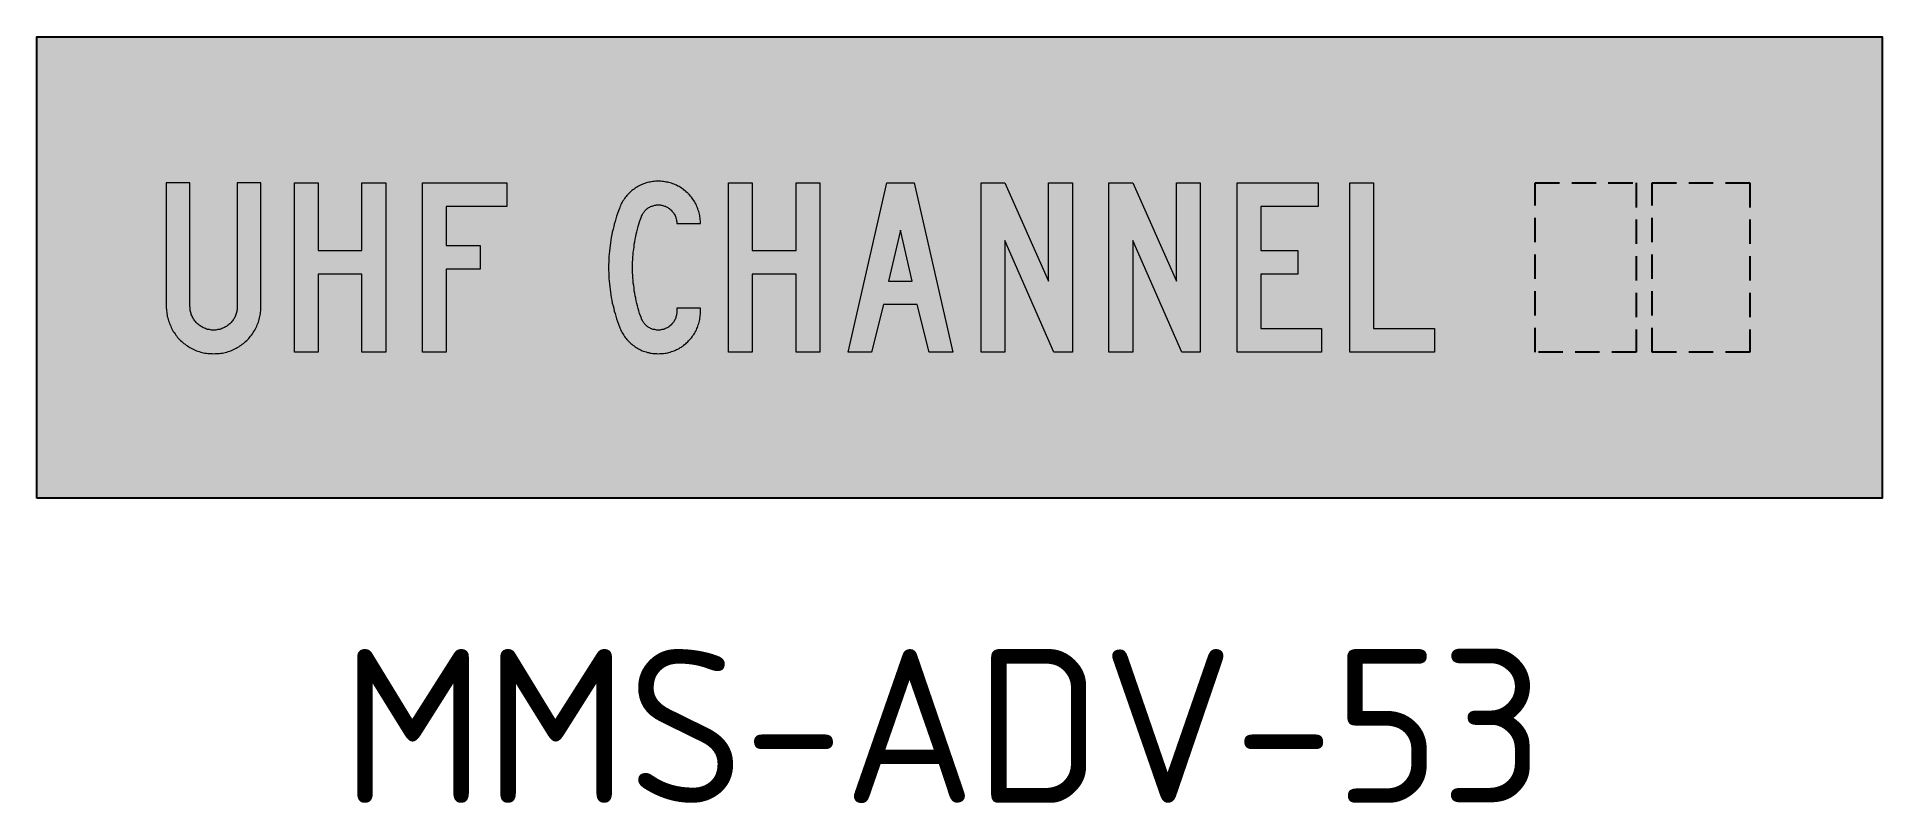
# Model space of a CAD drawing. Extents: x 121 to 241, y 173 to 222.
import ezdxf

# ---------------------------------------------------------------- set-up
doc = ezdxf.new("R2010")
doc.units = 0
doc.header["$LTSCALE"] = 0.25
doc.linetypes.add('HIDDEN', pattern=[9.525, 6.35, -3.175])
doc.layers.add('L25', color=1, linetype='CONTINUOUS')
doc.layers.add('yellow', color=50, linetype='CONTINUOUS')
doc.styles.add('ISO', font='iso3098b.shx')

msp = doc.modelspace()

# ---------------------------------------------------------------- hatches: boundary and pattern name
at = {"layer": 'L25'}
h = msp.add_hatch(color=256, dxfattribs=at)
h.paths.add_polyline_path([(146.01, 201.87), (146.01, 212.87), (151.51, 212.87), (151.51, 211.33), (147.56, 211.33), (147.56, 208.8), (149.76, 208.8), (149.76, 207.26), (147.56, 207.26), (147.56, 201.87)])
h.paths.add_polyline_path([(137.69, 201.87), (137.69, 212.87), (139.22, 212.87), (139.22, 208.47), (142.08, 208.47), (142.08, 212.87), (143.62, 212.87), (143.62, 201.87), (142.08, 201.87), (142.08, 206.93), (139.22, 206.93), (139.22, 201.87)])
h.paths.add_polyline_path([(206.32, 201.87), (206.32, 212.87), (207.86, 212.87), (207.86, 203.41), (211.82, 203.41), (211.82, 201.87)])
h.paths.add_polyline_path([(199, 201.87), (199, 212.87), (204.27, 212.87), (204.27, 211.33), (200.53, 211.33), (200.53, 208.47), (202.95, 208.47), (202.95, 206.93), (200.53, 206.93), (200.53, 203.41), (204.49, 203.41), (204.49, 201.87)])
h.paths.add_polyline_path([(190.66, 201.87), (190.66, 212.87), (192.2, 212.87), (195.06, 206.49), (195.06, 212.87), (196.6, 212.87), (196.6, 201.87), (195.39, 201.87), (192.2, 209.13), (192.2, 201.87)])
h.paths.add_polyline_path([(182.34, 201.87), (182.34, 212.87), (183.88, 212.87), (186.73, 206.49), (186.73, 212.87), (188.28, 212.87), (188.28, 201.87), (187.07, 201.87), (183.88, 209.13), (183.88, 201.87)])
h.paths.add_polyline_path([(173.69, 201.87), (176.21, 212.87), (177.98, 212.87), (180.51, 201.87), (178.97, 201.87), (178.19, 204.96), (176, 204.96), (175.22, 201.87)])
h.paths.add_polyline_path([(165.92, 201.87), (165.92, 212.87), (167.46, 212.87), (167.46, 208.47), (170.32, 208.47), (170.32, 212.87), (171.85, 212.87), (171.85, 201.87), (170.32, 201.87), (170.32, 206.93), (167.46, 206.93), (167.46, 201.87)])
h.paths.add_polyline_path([(129.35, 212.87), (129.35, 204.84), (129.35, 204.75), (129.36, 204.65), (129.37, 204.56), (129.38, 204.46), (129.39, 204.37), (129.41, 204.28), (129.42, 204.18), (129.45, 204.09), (129.47, 204), (129.5, 203.91), (129.53, 203.81), (129.56, 203.73), (129.6, 203.64), (129.64, 203.56), (129.67, 203.46), (129.72, 203.38), (129.76, 203.3), (129.81, 203.22), (129.86, 203.14), (129.92, 203.06), (129.97, 202.98), (130.03, 202.91), (130.09, 202.83), (130.15, 202.76), (130.22, 202.7), (130.28, 202.63), (130.36, 202.56), (130.43, 202.5), (130.5, 202.44), (130.57, 202.38), (130.65, 202.32), (130.73, 202.27), (130.81, 202.22), (130.89, 202.17), (130.97, 202.12), (131.06, 202.08), (131.14, 202.04), (131.23, 202), (131.32, 201.96), (131.41, 201.93), (131.5, 201.9), (131.59, 201.87), (131.68, 201.85), (131.77, 201.83), (131.87, 201.81), (131.96, 201.8), (132.06, 201.78), (132.15, 201.77), (132.25, 201.77), (132.34, 201.77), (132.44, 201.76), (132.53, 201.77), (132.63, 201.77), (132.72, 201.77), (132.81, 201.78), (132.91, 201.8), (133, 201.81), (133.09, 201.83), (133.18, 201.85), (133.28, 201.87), (133.37, 201.9), (133.46, 201.93), (133.55, 201.96), (133.64, 202), (133.72, 202.04), (133.81, 202.08), (133.89, 202.12), (133.97, 202.17), (134.06, 202.22), (134.14, 202.27), (134.22, 202.32), (134.29, 202.38), (134.37, 202.44), (134.44, 202.5), (134.51, 202.56), (134.58, 202.63), (134.65, 202.7), (134.71, 202.76), (134.77, 202.83), (134.83, 202.91), (134.89, 202.98), (134.95, 203.06), (135, 203.14), (135.05, 203.22), (135.11, 203.3), (135.15, 203.38), (135.19, 203.46), (135.24, 203.56), (135.27, 203.64), (135.3, 203.73), (135.34, 203.81), (135.37, 203.91), (135.4, 204), (135.42, 204.09), (135.44, 204.18), (135.46, 204.28), (135.48, 204.37), (135.49, 204.46), (135.5, 204.56), (135.5, 204.65), (135.51, 204.75), (135.51, 204.84), (135.51, 212.87), (133.97, 212.87), (133.97, 204.84), (133.97, 204.77), (133.97, 204.7), (133.96, 204.64), (133.95, 204.58), (133.94, 204.51), (133.92, 204.45), (133.9, 204.38), (133.88, 204.32), (133.86, 204.26), (133.83, 204.19), (133.8, 204.13), (133.77, 204.07), (133.74, 204.01), (133.7, 203.96), (133.65, 203.91), (133.62, 203.85), (133.57, 203.8), (133.52, 203.75), (133.48, 203.71), (133.43, 203.66), (133.37, 203.62), (133.32, 203.58), (133.27, 203.54), (133.2, 203.51), (133.14, 203.47), (133.08, 203.44), (133.02, 203.42), (132.96, 203.4), (132.9, 203.37), (132.83, 203.35), (132.76, 203.33), (132.7, 203.33), (132.63, 203.31), (132.57, 203.3), (132.5, 203.3), (132.44, 203.3), (132.37, 203.3), (132.3, 203.3), (132.23, 203.31), (132.16, 203.33), (132.1, 203.33), (132.03, 203.35), (131.97, 203.37), (131.9, 203.4), (131.84, 203.42), (131.78, 203.44), (131.72, 203.47), (131.66, 203.51), (131.61, 203.54), (131.55, 203.58), (131.49, 203.62), (131.44, 203.66), (131.39, 203.71), (131.34, 203.75), (131.29, 203.8), (131.25, 203.85), (131.21, 203.91), (131.17, 203.96), (131.13, 204.01), (131.1, 204.07), (131.07, 204.13), (131.04, 204.19), (131.01, 204.26), (130.98, 204.32), (130.96, 204.38), (130.94, 204.45), (130.93, 204.51), (130.91, 204.58), (130.91, 204.64), (130.9, 204.7), (130.9, 204.77), (130.89, 204.84), (130.89, 212.87)])
h.paths.add_polyline_path([(164.09, 204.51), (164.09, 204.73), (162.55, 204.73), (162.55, 204.51), (162.55, 204.45), (162.55, 204.39), (162.54, 204.33), (162.53, 204.28), (162.52, 204.22), (162.5, 204.16), (162.49, 204.1), (162.46, 204.05), (162.44, 204), (162.41, 203.94), (162.39, 203.89), (162.35, 203.84), (162.32, 203.79), (162.28, 203.75), (162.24, 203.7), (162.2, 203.65), (162.16, 203.62), (162.11, 203.58), (162.07, 203.54), (162.02, 203.5), (161.97, 203.47), (161.92, 203.44), (161.86, 203.42), (161.81, 203.4), (161.76, 203.37), (161.69, 203.35), (161.64, 203.33), (161.58, 203.33), (161.52, 203.31), (161.47, 203.3), (161.41, 203.3), (161.34, 203.3), (161.29, 203.3), (161.23, 203.3), (161.18, 203.31), (161.12, 203.33), (161.06, 203.33), (161.01, 203.35), (160.96, 203.37), (160.9, 203.39), (160.85, 203.41), (160.8, 203.44), (160.74, 203.46), (160.7, 203.49), (160.65, 203.53), (160.61, 203.56), (160.56, 203.6), (160.52, 203.64), (160.48, 203.68), (160.45, 203.73), (160.41, 203.77), (160.38, 203.82), (160.35, 203.87), (160.32, 203.91), (160.29, 203.97), (160.26, 204.02), (160.25, 204.07), (160.19, 204.23), (160.13, 204.39), (160.09, 204.55), (160.04, 204.71), (160, 204.88), (159.96, 205.04), (159.91, 205.2), (159.88, 205.37), (159.85, 205.53), (159.82, 205.7), (159.79, 205.86), (159.77, 206.03), (159.75, 206.2), (159.72, 206.36), (159.71, 206.53), (159.7, 206.7), (159.69, 206.87), (159.68, 207.03), (159.68, 207.2), (159.68, 207.38), (159.68, 207.54), (159.68, 207.71), (159.69, 207.88), (159.7, 208.05), (159.71, 208.21), (159.72, 208.38), (159.75, 208.55), (159.77, 208.71), (159.79, 208.88), (159.82, 209.05), (159.85, 209.21), (159.88, 209.38), (159.91, 209.54), (159.96, 209.7), (160, 209.87), (160.04, 210.03), (160.09, 210.19), (160.13, 210.35), (160.19, 210.51), (160.25, 210.67), (160.26, 210.72), (160.29, 210.78), (160.32, 210.83), (160.35, 210.88), (160.38, 210.93), (160.41, 210.97), (160.45, 211.02), (160.48, 211.06), (160.52, 211.1), (160.56, 211.14), (160.61, 211.18), (160.65, 211.21), (160.7, 211.25), (160.74, 211.28), (160.8, 211.3), (160.85, 211.33), (160.9, 211.36), (160.96, 211.37), (161.01, 211.39), (161.06, 211.41), (161.12, 211.42), (161.18, 211.43), (161.23, 211.44), (161.29, 211.44), (161.34, 211.44), (161.41, 211.44), (161.47, 211.44), (161.52, 211.43), (161.58, 211.42), (161.64, 211.41), (161.69, 211.39), (161.76, 211.37), (161.81, 211.36), (161.86, 211.32), (161.92, 211.3), (161.97, 211.27), (162.02, 211.24), (162.07, 211.2), (162.11, 211.17), (162.16, 211.13), (162.2, 211.09), (162.24, 211.04), (162.28, 211), (162.32, 210.95), (162.35, 210.91), (162.39, 210.85), (162.41, 210.81), (162.44, 210.75), (162.46, 210.69), (162.49, 210.64), (162.5, 210.59), (162.52, 210.53), (162.53, 210.46), (162.54, 210.41), (162.55, 210.35), (162.55, 210.29), (162.55, 210.23), (164.09, 210.23), (164.09, 210.32), (164.09, 210.41), (164.08, 210.5), (164.08, 210.59), (164.06, 210.67), (164.05, 210.76), (164.03, 210.85), (164.01, 210.93), (163.99, 211.01), (163.95, 211.1), (163.93, 211.18), (163.89, 211.26), (163.86, 211.35), (163.83, 211.43), (163.79, 211.51), (163.74, 211.58), (163.7, 211.66), (163.65, 211.74), (163.6, 211.81), (163.55, 211.88), (163.5, 211.95), (163.44, 212.02), (163.38, 212.09), (163.32, 212.15), (163.26, 212.22), (163.19, 212.27), (163.13, 212.33), (163.06, 212.39), (163, 212.44), (162.92, 212.49), (162.85, 212.54), (162.78, 212.59), (162.7, 212.63), (162.62, 212.67), (162.54, 212.72), (162.46, 212.75), (162.38, 212.79), (162.3, 212.82), (162.21, 212.85), (162.13, 212.87), (162.04, 212.89), (161.96, 212.92), (161.87, 212.93), (161.79, 212.95), (161.69, 212.96), (161.61, 212.97), (161.52, 212.98), (161.44, 212.98), (161.34, 212.98), (161.25, 212.98), (161.17, 212.98), (161.08, 212.97), (160.99, 212.96), (160.9, 212.95), (160.82, 212.93), (160.73, 212.92), (160.64, 212.89), (160.56, 212.87), (160.48, 212.84), (160.39, 212.81), (160.31, 212.78), (160.23, 212.74), (160.15, 212.7), (160.07, 212.66), (159.99, 212.62), (159.91, 212.57), (159.84, 212.53), (159.77, 212.47), (159.69, 212.42), (159.62, 212.37), (159.56, 212.31), (159.5, 212.25), (159.43, 212.18), (159.37, 212.12), (159.31, 212.06), (159.25, 211.99), (159.2, 211.92), (159.15, 211.85), (159.1, 211.77), (159.05, 211.7), (159, 211.62), (158.96, 211.55), (158.92, 211.47), (158.89, 211.39), (158.85, 211.3), (158.82, 211.22), (158.76, 211.05), (158.7, 210.88), (158.64, 210.72), (158.59, 210.54), (158.54, 210.37), (158.49, 210.2), (158.45, 210.03), (158.41, 209.86), (158.36, 209.68), (158.33, 209.51), (158.29, 209.33), (158.26, 209.15), (158.24, 208.97), (158.21, 208.8), (158.19, 208.62), (158.17, 208.44), (158.16, 208.27), (158.14, 208.08), (158.13, 207.91), (158.13, 207.73), (158.12, 207.55), (158.12, 207.38), (158.12, 207.19), (158.13, 207.02), (158.13, 206.84), (158.14, 206.66), (158.16, 206.48), (158.17, 206.3), (158.19, 206.12), (158.21, 205.94), (158.24, 205.77), (158.26, 205.59), (158.29, 205.42), (158.33, 205.24), (158.36, 205.06), (158.41, 204.89), (158.45, 204.72), (158.49, 204.54), (158.54, 204.37), (158.59, 204.2), (158.64, 204.03), (158.7, 203.86), (158.76, 203.69), (158.82, 203.52), (158.85, 203.44), (158.89, 203.36), (158.92, 203.28), (158.96, 203.2), (159, 203.12), (159.05, 203.05), (159.1, 202.97), (159.15, 202.89), (159.2, 202.82), (159.25, 202.76), (159.31, 202.69), (159.37, 202.62), (159.43, 202.56), (159.5, 202.5), (159.56, 202.44), (159.62, 202.38), (159.69, 202.32), (159.77, 202.27), (159.84, 202.22), (159.91, 202.17), (159.99, 202.12), (160.07, 202.08), (160.15, 202.04), (160.23, 202), (160.31, 201.96), (160.39, 201.93), (160.48, 201.9), (160.56, 201.88), (160.64, 201.85), (160.73, 201.84), (160.82, 201.81), (160.9, 201.8), (160.99, 201.78), (161.08, 201.77), (161.17, 201.77), (161.25, 201.77), (161.34, 201.76), (161.44, 201.77), (161.52, 201.77), (161.61, 201.77), (161.69, 201.78), (161.79, 201.8), (161.87, 201.81), (161.96, 201.83), (162.04, 201.85), (162.13, 201.87), (162.21, 201.9), (162.3, 201.93), (162.38, 201.96), (162.46, 202), (162.54, 202.03), (162.62, 202.07), (162.7, 202.11), (162.78, 202.16), (162.85, 202.2), (162.92, 202.25), (163, 202.31), (163.06, 202.36), (163.13, 202.41), (163.19, 202.47), (163.26, 202.54), (163.32, 202.6), (163.38, 202.66), (163.44, 202.73), (163.5, 202.79), (163.55, 202.86), (163.6, 202.94), (163.65, 203.01), (163.7, 203.08), (163.74, 203.16), (163.79, 203.24), (163.83, 203.32), (163.86, 203.4), (163.89, 203.48), (163.93, 203.56), (163.95, 203.65), (163.99, 203.73), (164.01, 203.81), (164.03, 203.9), (164.05, 203.99), (164.06, 204.07), (164.08, 204.16), (164.08, 204.25), (164.09, 204.34), (164.09, 204.42)])
h.paths.add_polyline_path([(177.1, 209.8), (176.33, 206.49), (177.87, 206.49)], flags=16)
at = {"layer": 'yellow'}
h = msp.add_hatch(color=256, dxfattribs=at)
h.paths.add_polyline_path([(120.94, 192.37), (120.94, 222.37), (240.94, 222.37), (240.94, 192.37)])
h.paths.add_polyline_path([(146.01, 201.87), (146.01, 212.87), (151.51, 212.87), (151.51, 211.33), (147.56, 211.33), (147.56, 208.8), (149.76, 208.8), (149.76, 207.26), (147.56, 207.26), (147.56, 201.87)], flags=16)
h.paths.add_polyline_path([(137.69, 201.87), (137.69, 212.87), (139.22, 212.87), (139.22, 208.47), (142.08, 208.47), (142.08, 212.87), (143.62, 212.87), (143.62, 201.87), (142.08, 201.87), (142.08, 206.93), (139.22, 206.93), (139.22, 201.87)], flags=16)
h.paths.add_polyline_path([(206.32, 201.87), (206.32, 212.87), (207.86, 212.87), (207.86, 203.41), (211.82, 203.41), (211.82, 201.87)], flags=16)
h.paths.add_polyline_path([(199, 201.87), (199, 212.87), (204.27, 212.87), (204.27, 211.33), (200.53, 211.33), (200.53, 208.47), (202.95, 208.47), (202.95, 206.93), (200.53, 206.93), (200.53, 203.41), (204.49, 203.41), (204.49, 201.87)], flags=16)
h.paths.add_polyline_path([(190.66, 201.87), (190.66, 212.87), (192.2, 212.87), (195.06, 206.49), (195.06, 212.87), (196.6, 212.87), (196.6, 201.87), (195.39, 201.87), (192.2, 209.13), (192.2, 201.87)], flags=16)
h.paths.add_polyline_path([(182.34, 201.87), (182.34, 212.87), (183.88, 212.87), (186.73, 206.49), (186.73, 212.87), (188.28, 212.87), (188.28, 201.87), (187.07, 201.87), (183.88, 209.13), (183.88, 201.87)], flags=16)
h.paths.add_polyline_path([(173.69, 201.87), (176.21, 212.87), (177.98, 212.87), (180.51, 201.87), (178.97, 201.87), (178.19, 204.96), (176, 204.96), (175.22, 201.87)], flags=16)
h.paths.add_polyline_path([(165.92, 201.87), (165.92, 212.87), (167.46, 212.87), (167.46, 208.47), (170.32, 208.47), (170.32, 212.87), (171.85, 212.87), (171.85, 201.87), (170.32, 201.87), (170.32, 206.93), (167.46, 206.93), (167.46, 201.87)], flags=16)
h.paths.add_polyline_path([(129.35, 212.87), (129.35, 204.84), (129.35, 204.75), (129.36, 204.65), (129.37, 204.56), (129.38, 204.46), (129.39, 204.37), (129.41, 204.28), (129.42, 204.18), (129.45, 204.09), (129.47, 204), (129.5, 203.91), (129.53, 203.81), (129.56, 203.73), (129.6, 203.64), (129.64, 203.56), (129.67, 203.46), (129.72, 203.38), (129.76, 203.3), (129.81, 203.22), (129.86, 203.14), (129.92, 203.06), (129.97, 202.98), (130.03, 202.91), (130.09, 202.83), (130.15, 202.76), (130.22, 202.7), (130.28, 202.63), (130.36, 202.56), (130.43, 202.5), (130.5, 202.44), (130.57, 202.38), (130.65, 202.32), (130.73, 202.27), (130.81, 202.22), (130.89, 202.17), (130.97, 202.12), (131.06, 202.08), (131.14, 202.04), (131.23, 202), (131.32, 201.96), (131.41, 201.93), (131.5, 201.9), (131.59, 201.87), (131.68, 201.85), (131.77, 201.83), (131.87, 201.81), (131.96, 201.8), (132.06, 201.78), (132.15, 201.77), (132.25, 201.77), (132.34, 201.77), (132.44, 201.76), (132.53, 201.77), (132.63, 201.77), (132.72, 201.77), (132.81, 201.78), (132.91, 201.8), (133, 201.81), (133.09, 201.83), (133.18, 201.85), (133.28, 201.87), (133.37, 201.9), (133.46, 201.93), (133.55, 201.96), (133.64, 202), (133.72, 202.04), (133.81, 202.08), (133.89, 202.12), (133.97, 202.17), (134.06, 202.22), (134.14, 202.27), (134.22, 202.32), (134.29, 202.38), (134.37, 202.44), (134.44, 202.5), (134.51, 202.56), (134.58, 202.63), (134.65, 202.7), (134.71, 202.76), (134.77, 202.83), (134.83, 202.91), (134.89, 202.98), (134.95, 203.06), (135, 203.14), (135.05, 203.22), (135.11, 203.3), (135.15, 203.38), (135.19, 203.46), (135.24, 203.56), (135.27, 203.64), (135.3, 203.73), (135.34, 203.81), (135.37, 203.91), (135.4, 204), (135.42, 204.09), (135.44, 204.18), (135.46, 204.28), (135.48, 204.37), (135.49, 204.46), (135.5, 204.56), (135.5, 204.65), (135.51, 204.75), (135.51, 204.84), (135.51, 212.87), (133.97, 212.87), (133.97, 204.84), (133.97, 204.77), (133.97, 204.7), (133.96, 204.64), (133.95, 204.58), (133.94, 204.51), (133.92, 204.45), (133.9, 204.38), (133.88, 204.32), (133.86, 204.26), (133.83, 204.19), (133.8, 204.13), (133.77, 204.07), (133.74, 204.01), (133.7, 203.96), (133.65, 203.91), (133.62, 203.85), (133.57, 203.8), (133.52, 203.75), (133.48, 203.71), (133.43, 203.66), (133.37, 203.62), (133.32, 203.58), (133.27, 203.54), (133.2, 203.51), (133.14, 203.47), (133.08, 203.44), (133.02, 203.42), (132.96, 203.4), (132.9, 203.37), (132.83, 203.35), (132.76, 203.33), (132.7, 203.33), (132.63, 203.31), (132.57, 203.3), (132.5, 203.3), (132.44, 203.3), (132.37, 203.3), (132.3, 203.3), (132.23, 203.31), (132.16, 203.33), (132.1, 203.33), (132.03, 203.35), (131.97, 203.37), (131.9, 203.4), (131.84, 203.42), (131.78, 203.44), (131.72, 203.47), (131.66, 203.51), (131.61, 203.54), (131.55, 203.58), (131.49, 203.62), (131.44, 203.66), (131.39, 203.71), (131.34, 203.75), (131.29, 203.8), (131.25, 203.85), (131.21, 203.91), (131.17, 203.96), (131.13, 204.01), (131.1, 204.07), (131.07, 204.13), (131.04, 204.19), (131.01, 204.26), (130.98, 204.32), (130.96, 204.38), (130.94, 204.45), (130.93, 204.51), (130.91, 204.58), (130.91, 204.64), (130.9, 204.7), (130.9, 204.77), (130.89, 204.84), (130.89, 212.87)], flags=16)
h.paths.add_polyline_path([(164.09, 204.51), (164.09, 204.73), (162.55, 204.73), (162.55, 204.51), (162.55, 204.45), (162.55, 204.39), (162.54, 204.33), (162.53, 204.28), (162.52, 204.22), (162.5, 204.16), (162.49, 204.1), (162.46, 204.05), (162.44, 204), (162.41, 203.94), (162.39, 203.89), (162.35, 203.84), (162.32, 203.79), (162.28, 203.75), (162.24, 203.7), (162.2, 203.65), (162.16, 203.62), (162.11, 203.58), (162.07, 203.54), (162.02, 203.5), (161.97, 203.47), (161.92, 203.44), (161.86, 203.42), (161.81, 203.4), (161.76, 203.37), (161.69, 203.35), (161.64, 203.33), (161.58, 203.33), (161.52, 203.31), (161.47, 203.3), (161.41, 203.3), (161.34, 203.3), (161.29, 203.3), (161.23, 203.3), (161.18, 203.31), (161.12, 203.33), (161.06, 203.33), (161.01, 203.35), (160.96, 203.37), (160.9, 203.39), (160.85, 203.41), (160.8, 203.44), (160.74, 203.46), (160.7, 203.49), (160.65, 203.53), (160.61, 203.56), (160.56, 203.6), (160.52, 203.64), (160.48, 203.68), (160.45, 203.73), (160.41, 203.77), (160.38, 203.82), (160.35, 203.87), (160.32, 203.91), (160.29, 203.97), (160.26, 204.02), (160.25, 204.07), (160.19, 204.23), (160.13, 204.39), (160.09, 204.55), (160.04, 204.71), (160, 204.88), (159.96, 205.04), (159.91, 205.2), (159.88, 205.37), (159.85, 205.53), (159.82, 205.7), (159.79, 205.86), (159.77, 206.03), (159.75, 206.2), (159.72, 206.36), (159.71, 206.53), (159.7, 206.7), (159.69, 206.87), (159.68, 207.03), (159.68, 207.2), (159.68, 207.38), (159.68, 207.54), (159.68, 207.71), (159.69, 207.88), (159.7, 208.05), (159.71, 208.21), (159.72, 208.38), (159.75, 208.55), (159.77, 208.71), (159.79, 208.88), (159.82, 209.05), (159.85, 209.21), (159.88, 209.38), (159.91, 209.54), (159.96, 209.7), (160, 209.87), (160.04, 210.03), (160.09, 210.19), (160.13, 210.35), (160.19, 210.51), (160.25, 210.67), (160.26, 210.72), (160.29, 210.78), (160.32, 210.83), (160.35, 210.88), (160.38, 210.93), (160.41, 210.97), (160.45, 211.02), (160.48, 211.06), (160.52, 211.1), (160.56, 211.14), (160.61, 211.18), (160.65, 211.21), (160.7, 211.25), (160.74, 211.28), (160.8, 211.3), (160.85, 211.33), (160.9, 211.36), (160.96, 211.37), (161.01, 211.39), (161.06, 211.41), (161.12, 211.42), (161.18, 211.43), (161.23, 211.44), (161.29, 211.44), (161.34, 211.44), (161.41, 211.44), (161.47, 211.44), (161.52, 211.43), (161.58, 211.42), (161.64, 211.41), (161.69, 211.39), (161.76, 211.37), (161.81, 211.36), (161.86, 211.32), (161.92, 211.3), (161.97, 211.27), (162.02, 211.24), (162.07, 211.2), (162.11, 211.17), (162.16, 211.13), (162.2, 211.09), (162.24, 211.04), (162.28, 211), (162.32, 210.95), (162.35, 210.91), (162.39, 210.85), (162.41, 210.81), (162.44, 210.75), (162.46, 210.69), (162.49, 210.64), (162.5, 210.59), (162.52, 210.53), (162.53, 210.46), (162.54, 210.41), (162.55, 210.35), (162.55, 210.29), (162.55, 210.23), (164.09, 210.23), (164.09, 210.32), (164.09, 210.41), (164.08, 210.5), (164.08, 210.59), (164.06, 210.67), (164.05, 210.76), (164.03, 210.85), (164.01, 210.93), (163.99, 211.01), (163.95, 211.1), (163.93, 211.18), (163.89, 211.26), (163.86, 211.35), (163.83, 211.43), (163.79, 211.51), (163.74, 211.58), (163.7, 211.66), (163.65, 211.74), (163.6, 211.81), (163.55, 211.88), (163.5, 211.95), (163.44, 212.02), (163.38, 212.09), (163.32, 212.15), (163.26, 212.22), (163.19, 212.27), (163.13, 212.33), (163.06, 212.39), (163, 212.44), (162.92, 212.49), (162.85, 212.54), (162.78, 212.59), (162.7, 212.63), (162.62, 212.67), (162.54, 212.72), (162.46, 212.75), (162.38, 212.79), (162.3, 212.82), (162.21, 212.85), (162.13, 212.87), (162.04, 212.89), (161.96, 212.92), (161.87, 212.93), (161.79, 212.95), (161.69, 212.96), (161.61, 212.97), (161.52, 212.98), (161.44, 212.98), (161.34, 212.98), (161.25, 212.98), (161.17, 212.98), (161.08, 212.97), (160.99, 212.96), (160.9, 212.95), (160.82, 212.93), (160.73, 212.92), (160.64, 212.89), (160.56, 212.87), (160.48, 212.84), (160.39, 212.81), (160.31, 212.78), (160.23, 212.74), (160.15, 212.7), (160.07, 212.66), (159.99, 212.62), (159.91, 212.57), (159.84, 212.53), (159.77, 212.47), (159.69, 212.42), (159.62, 212.37), (159.56, 212.31), (159.5, 212.25), (159.43, 212.18), (159.37, 212.12), (159.31, 212.06), (159.25, 211.99), (159.2, 211.92), (159.15, 211.85), (159.1, 211.77), (159.05, 211.7), (159, 211.62), (158.96, 211.55), (158.92, 211.47), (158.89, 211.39), (158.85, 211.3), (158.82, 211.22), (158.76, 211.05), (158.7, 210.88), (158.64, 210.72), (158.59, 210.54), (158.54, 210.37), (158.49, 210.2), (158.45, 210.03), (158.41, 209.86), (158.36, 209.68), (158.33, 209.51), (158.29, 209.33), (158.26, 209.15), (158.24, 208.97), (158.21, 208.8), (158.19, 208.62), (158.17, 208.44), (158.16, 208.27), (158.14, 208.08), (158.13, 207.91), (158.13, 207.73), (158.12, 207.55), (158.12, 207.38), (158.12, 207.19), (158.13, 207.02), (158.13, 206.84), (158.14, 206.66), (158.16, 206.48), (158.17, 206.3), (158.19, 206.12), (158.21, 205.94), (158.24, 205.77), (158.26, 205.59), (158.29, 205.42), (158.33, 205.24), (158.36, 205.06), (158.41, 204.89), (158.45, 204.72), (158.49, 204.54), (158.54, 204.37), (158.59, 204.2), (158.64, 204.03), (158.7, 203.86), (158.76, 203.69), (158.82, 203.52), (158.85, 203.44), (158.89, 203.36), (158.92, 203.28), (158.96, 203.2), (159, 203.12), (159.05, 203.05), (159.1, 202.97), (159.15, 202.89), (159.2, 202.82), (159.25, 202.76), (159.31, 202.69), (159.37, 202.62), (159.43, 202.56), (159.5, 202.5), (159.56, 202.44), (159.62, 202.38), (159.69, 202.32), (159.77, 202.27), (159.84, 202.22), (159.91, 202.17), (159.99, 202.12), (160.07, 202.08), (160.15, 202.04), (160.23, 202), (160.31, 201.96), (160.39, 201.93), (160.48, 201.9), (160.56, 201.88), (160.64, 201.85), (160.73, 201.84), (160.82, 201.81), (160.9, 201.8), (160.99, 201.78), (161.08, 201.77), (161.17, 201.77), (161.25, 201.77), (161.34, 201.76), (161.44, 201.77), (161.52, 201.77), (161.61, 201.77), (161.69, 201.78), (161.79, 201.8), (161.87, 201.81), (161.96, 201.83), (162.04, 201.85), (162.13, 201.87), (162.21, 201.9), (162.3, 201.93), (162.38, 201.96), (162.46, 202), (162.54, 202.03), (162.62, 202.07), (162.7, 202.11), (162.78, 202.16), (162.85, 202.2), (162.92, 202.25), (163, 202.31), (163.06, 202.36), (163.13, 202.41), (163.19, 202.47), (163.26, 202.54), (163.32, 202.6), (163.38, 202.66), (163.44, 202.73), (163.5, 202.79), (163.55, 202.86), (163.6, 202.94), (163.65, 203.01), (163.7, 203.08), (163.74, 203.16), (163.79, 203.24), (163.83, 203.32), (163.86, 203.4), (163.89, 203.48), (163.93, 203.56), (163.95, 203.65), (163.99, 203.73), (164.01, 203.81), (164.03, 203.9), (164.05, 203.99), (164.06, 204.07), (164.08, 204.16), (164.08, 204.25), (164.09, 204.34), (164.09, 204.42)], flags=16)
h.paths.add_polyline_path([(177.1, 209.8), (176.33, 206.49), (177.87, 206.49)], flags=0)

# ---------------------------------------------------------------- linework, layer by layer
at = {"layer": 'L25'}
msp.add_lwpolyline([(120.94, 192.37), (120.94, 222.37), (240.94, 222.37), (240.94, 192.37)], close=True, dxfattribs=at)
at = {"layer": 'L25', "lineweight": 0}
for points in [[(129.35, 212.87), (129.35, 204.84), (129.35, 204.75), (129.36, 204.65), (129.37, 204.56), (129.38, 204.46), (129.39, 204.37), (129.41, 204.28), (129.42, 204.18), (129.45, 204.09), (129.47, 204), (129.5, 203.91), (129.53, 203.81), (129.56, 203.73), (129.6, 203.64), (129.64, 203.56), (129.67, 203.46), (129.72, 203.38), (129.76, 203.3), (129.81, 203.22), (129.86, 203.14), (129.92, 203.06), (129.97, 202.98), (130.03, 202.91), (130.09, 202.83), (130.15, 202.76), (130.22, 202.7), (130.28, 202.63), (130.36, 202.56), (130.43, 202.5), (130.5, 202.44), (130.57, 202.38), (130.65, 202.32), (130.73, 202.27), (130.81, 202.22), (130.89, 202.17), (130.97, 202.12), (131.06, 202.08), (131.14, 202.04), (131.23, 202), (131.32, 201.96), (131.41, 201.93), (131.5, 201.9), (131.59, 201.87), (131.68, 201.85), (131.77, 201.83), (131.87, 201.81), (131.96, 201.8), (132.06, 201.78), (132.15, 201.77), (132.25, 201.77), (132.34, 201.77), (132.44, 201.76), (132.53, 201.77), (132.63, 201.77), (132.72, 201.77), (132.81, 201.78), (132.91, 201.8), (133, 201.81), (133.09, 201.83), (133.18, 201.85), (133.28, 201.87), (133.37, 201.9), (133.46, 201.93), (133.55, 201.96), (133.64, 202), (133.72, 202.04), (133.81, 202.08), (133.89, 202.12), (133.97, 202.17), (134.06, 202.22), (134.14, 202.27), (134.22, 202.32), (134.29, 202.38), (134.37, 202.44), (134.44, 202.5), (134.51, 202.56), (134.58, 202.63), (134.65, 202.7), (134.71, 202.76), (134.77, 202.83), (134.83, 202.91), (134.89, 202.98), (134.95, 203.06), (135, 203.14), (135.05, 203.22), (135.11, 203.3), (135.15, 203.38), (135.19, 203.46), (135.24, 203.56), (135.27, 203.64), (135.3, 203.73), (135.34, 203.81), (135.37, 203.91), (135.4, 204), (135.42, 204.09), (135.44, 204.18), (135.46, 204.28), (135.48, 204.37), (135.49, 204.46), (135.5, 204.56), (135.5, 204.65), (135.51, 204.75), (135.51, 204.84), (135.51, 212.87), (133.97, 212.87), (133.97, 204.84), (133.97, 204.77), (133.97, 204.7), (133.96, 204.64), (133.95, 204.58), (133.94, 204.51), (133.92, 204.45), (133.9, 204.38), (133.88, 204.32), (133.86, 204.26), (133.83, 204.19), (133.8, 204.13), (133.77, 204.07), (133.74, 204.01), (133.7, 203.96), (133.65, 203.91), (133.62, 203.85), (133.57, 203.8), (133.52, 203.75), (133.48, 203.71), (133.43, 203.66), (133.37, 203.62), (133.32, 203.58), (133.27, 203.54), (133.2, 203.51), (133.14, 203.47), (133.08, 203.44), (133.02, 203.42), (132.96, 203.4), (132.9, 203.37), (132.83, 203.35), (132.76, 203.33), (132.7, 203.33), (132.63, 203.31), (132.57, 203.3), (132.5, 203.3), (132.44, 203.3), (132.37, 203.3), (132.3, 203.3), (132.23, 203.31), (132.16, 203.33), (132.1, 203.33), (132.03, 203.35), (131.97, 203.37), (131.9, 203.4), (131.84, 203.42), (131.78, 203.44), (131.72, 203.47), (131.66, 203.51), (131.61, 203.54), (131.55, 203.58), (131.49, 203.62), (131.44, 203.66), (131.39, 203.71), (131.34, 203.75), (131.29, 203.8), (131.25, 203.85), (131.21, 203.91), (131.17, 203.96), (131.13, 204.01), (131.1, 204.07), (131.07, 204.13), (131.04, 204.19), (131.01, 204.26), (130.98, 204.32), (130.96, 204.38), (130.94, 204.45), (130.93, 204.51), (130.91, 204.58), (130.91, 204.64), (130.9, 204.7), (130.9, 204.77), (130.89, 204.84), (130.89, 212.87)], [(137.69, 201.87), (137.69, 212.87), (139.22, 212.87), (139.22, 208.47), (142.08, 208.47), (142.08, 212.87), (143.62, 212.87), (143.62, 201.87), (142.08, 201.87), (142.08, 206.93), (139.22, 206.93), (139.22, 201.87), (137.69, 201.87)], [(146.01, 201.87), (146.01, 212.87), (151.51, 212.87), (151.51, 211.33), (147.56, 211.33), (147.56, 208.8), (149.76, 208.8), (149.76, 207.26), (147.56, 207.26), (147.56, 201.87), (146.01, 201.87)], [(164.09, 204.51), (164.09, 204.73), (162.55, 204.73), (162.55, 204.51), (162.55, 204.45), (162.55, 204.39), (162.54, 204.33), (162.53, 204.28), (162.52, 204.22), (162.5, 204.16), (162.49, 204.1), (162.46, 204.05), (162.44, 204), (162.41, 203.94), (162.39, 203.89), (162.35, 203.84), (162.32, 203.79), (162.28, 203.75), (162.24, 203.7), (162.2, 203.65), (162.16, 203.62), (162.11, 203.58), (162.07, 203.54), (162.02, 203.5), (161.97, 203.47), (161.92, 203.44), (161.86, 203.42), (161.81, 203.4), (161.76, 203.37), (161.69, 203.35), (161.64, 203.33), (161.58, 203.33), (161.52, 203.31), (161.47, 203.3), (161.41, 203.3), (161.34, 203.3), (161.29, 203.3), (161.23, 203.3), (161.18, 203.31), (161.12, 203.33), (161.06, 203.33), (161.01, 203.35), (160.96, 203.37), (160.9, 203.39), (160.85, 203.41), (160.8, 203.44), (160.74, 203.46), (160.7, 203.49), (160.65, 203.53), (160.61, 203.56), (160.56, 203.6), (160.52, 203.64), (160.48, 203.68), (160.45, 203.73), (160.41, 203.77), (160.38, 203.82), (160.35, 203.87), (160.32, 203.91), (160.29, 203.97), (160.26, 204.02), (160.25, 204.07), (160.19, 204.23), (160.13, 204.39), (160.09, 204.55), (160.04, 204.71), (160, 204.88), (159.96, 205.04), (159.91, 205.2), (159.88, 205.37), (159.85, 205.53), (159.82, 205.7), (159.79, 205.86), (159.77, 206.03), (159.75, 206.2), (159.72, 206.36), (159.71, 206.53), (159.7, 206.7), (159.69, 206.87), (159.68, 207.03), (159.68, 207.2), (159.68, 207.38), (159.68, 207.54), (159.68, 207.71), (159.69, 207.88), (159.7, 208.05), (159.71, 208.21), (159.72, 208.38), (159.75, 208.55), (159.77, 208.71), (159.79, 208.88), (159.82, 209.05), (159.85, 209.21), (159.88, 209.38), (159.91, 209.54), (159.96, 209.7), (160, 209.87), (160.04, 210.03), (160.09, 210.19), (160.13, 210.35), (160.19, 210.51), (160.25, 210.67), (160.26, 210.72), (160.29, 210.78), (160.32, 210.83), (160.35, 210.88), (160.38, 210.93), (160.41, 210.97), (160.45, 211.02), (160.48, 211.06), (160.52, 211.1), (160.56, 211.14), (160.61, 211.18), (160.65, 211.21), (160.7, 211.25), (160.74, 211.28), (160.8, 211.3), (160.85, 211.33), (160.9, 211.36), (160.96, 211.37), (161.01, 211.39), (161.06, 211.41), (161.12, 211.42), (161.18, 211.43), (161.23, 211.44), (161.29, 211.44), (161.34, 211.44), (161.41, 211.44), (161.47, 211.44), (161.52, 211.43), (161.58, 211.42), (161.64, 211.41), (161.69, 211.39), (161.76, 211.37), (161.81, 211.36), (161.86, 211.32), (161.92, 211.3), (161.97, 211.27), (162.02, 211.24), (162.07, 211.2), (162.11, 211.17), (162.16, 211.13), (162.2, 211.09), (162.24, 211.04), (162.28, 211), (162.32, 210.95), (162.35, 210.91), (162.39, 210.85), (162.41, 210.81), (162.44, 210.75), (162.46, 210.69), (162.49, 210.64), (162.5, 210.59), (162.52, 210.53), (162.53, 210.46), (162.54, 210.41), (162.55, 210.35), (162.55, 210.29), (162.55, 210.23), (164.09, 210.23), (164.09, 210.32), (164.09, 210.41), (164.08, 210.5), (164.08, 210.59), (164.06, 210.67), (164.05, 210.76), (164.03, 210.85), (164.01, 210.93), (163.99, 211.01), (163.95, 211.1), (163.93, 211.18), (163.89, 211.26), (163.86, 211.35), (163.83, 211.43), (163.79, 211.51), (163.74, 211.58), (163.7, 211.66), (163.65, 211.74), (163.6, 211.81), (163.55, 211.88), (163.5, 211.95), (163.44, 212.02), (163.38, 212.09), (163.32, 212.15), (163.26, 212.22), (163.19, 212.27), (163.13, 212.33), (163.06, 212.39), (163, 212.44), (162.92, 212.49), (162.85, 212.54), (162.78, 212.59), (162.7, 212.63), (162.62, 212.67), (162.54, 212.72), (162.46, 212.75), (162.38, 212.79), (162.3, 212.82), (162.21, 212.85), (162.13, 212.87), (162.04, 212.89), (161.96, 212.92), (161.87, 212.93), (161.79, 212.95), (161.69, 212.96), (161.61, 212.97), (161.52, 212.98), (161.44, 212.98), (161.34, 212.98), (161.25, 212.98), (161.17, 212.98), (161.08, 212.97), (160.99, 212.96), (160.9, 212.95), (160.82, 212.93), (160.73, 212.92), (160.64, 212.89), (160.56, 212.87), (160.48, 212.84), (160.39, 212.81), (160.31, 212.78), (160.23, 212.74), (160.15, 212.7), (160.07, 212.66), (159.99, 212.62), (159.91, 212.57), (159.84, 212.53), (159.77, 212.47), (159.69, 212.42), (159.62, 212.37), (159.56, 212.31), (159.5, 212.25), (159.43, 212.18), (159.37, 212.12), (159.31, 212.06), (159.25, 211.99), (159.2, 211.92), (159.15, 211.85), (159.1, 211.77), (159.05, 211.7), (159, 211.62), (158.96, 211.55), (158.92, 211.47), (158.89, 211.39), (158.85, 211.3), (158.82, 211.22), (158.76, 211.05), (158.7, 210.88), (158.64, 210.72), (158.59, 210.54), (158.54, 210.37), (158.49, 210.2), (158.45, 210.03), (158.41, 209.86), (158.36, 209.68), (158.33, 209.51), (158.29, 209.33), (158.26, 209.15), (158.24, 208.97), (158.21, 208.8), (158.19, 208.62), (158.17, 208.44), (158.16, 208.27), (158.14, 208.08), (158.13, 207.91), (158.13, 207.73), (158.12, 207.55), (158.12, 207.38), (158.12, 207.19), (158.13, 207.02), (158.13, 206.84), (158.14, 206.66), (158.16, 206.48), (158.17, 206.3), (158.19, 206.12), (158.21, 205.94), (158.24, 205.77), (158.26, 205.59), (158.29, 205.42), (158.33, 205.24), (158.36, 205.06), (158.41, 204.89), (158.45, 204.72), (158.49, 204.54), (158.54, 204.37), (158.59, 204.2), (158.64, 204.03), (158.7, 203.86), (158.76, 203.69), (158.82, 203.52), (158.85, 203.44), (158.89, 203.36), (158.92, 203.28), (158.96, 203.2), (159, 203.12), (159.05, 203.05), (159.1, 202.97), (159.15, 202.89), (159.2, 202.82), (159.25, 202.76), (159.31, 202.69), (159.37, 202.62), (159.43, 202.56), (159.5, 202.5), (159.56, 202.44), (159.62, 202.38), (159.69, 202.32), (159.77, 202.27), (159.84, 202.22), (159.91, 202.17), (159.99, 202.12), (160.07, 202.08), (160.15, 202.04), (160.23, 202), (160.31, 201.96), (160.39, 201.93), (160.48, 201.9), (160.56, 201.88), (160.64, 201.85), (160.73, 201.84), (160.82, 201.81), (160.9, 201.8), (160.99, 201.78), (161.08, 201.77), (161.17, 201.77), (161.25, 201.77), (161.34, 201.76), (161.44, 201.77), (161.52, 201.77), (161.61, 201.77), (161.69, 201.78), (161.79, 201.8), (161.87, 201.81), (161.96, 201.83), (162.04, 201.85), (162.13, 201.87), (162.21, 201.9), (162.3, 201.93), (162.38, 201.96), (162.46, 202), (162.54, 202.03), (162.62, 202.07), (162.7, 202.11), (162.78, 202.16), (162.85, 202.2), (162.92, 202.25), (163, 202.31), (163.06, 202.36), (163.13, 202.41), (163.19, 202.47), (163.26, 202.54), (163.32, 202.6), (163.38, 202.66), (163.44, 202.73), (163.5, 202.79), (163.55, 202.86), (163.6, 202.94), (163.65, 203.01), (163.7, 203.08), (163.74, 203.16), (163.79, 203.24), (163.83, 203.32), (163.86, 203.4), (163.89, 203.48), (163.93, 203.56), (163.95, 203.65), (163.99, 203.73), (164.01, 203.81), (164.03, 203.9), (164.05, 203.99), (164.06, 204.07), (164.08, 204.16), (164.08, 204.25), (164.09, 204.34), (164.09, 204.42)], [(165.92, 201.87), (165.92, 212.87), (167.46, 212.87), (167.46, 208.47), (170.32, 208.47), (170.32, 212.87), (171.85, 212.87), (171.85, 201.87), (170.32, 201.87), (170.32, 206.93), (167.46, 206.93), (167.46, 201.87), (165.92, 201.87)], [(173.69, 201.87), (176.21, 212.87), (177.98, 212.87), (180.51, 201.87), (178.97, 201.87), (178.19, 204.96), (176, 204.96), (175.22, 201.87), (173.69, 201.87)], [(182.34, 201.87), (182.34, 212.87), (183.88, 212.87), (186.73, 206.49), (186.73, 212.87), (188.28, 212.87), (188.28, 201.87), (187.07, 201.87), (183.88, 209.13), (183.88, 201.87), (182.34, 201.87)], [(190.66, 201.87), (190.66, 212.87), (192.2, 212.87), (195.06, 206.49), (195.06, 212.87), (196.6, 212.87), (196.6, 201.87), (195.39, 201.87), (192.2, 209.13), (192.2, 201.87), (190.66, 201.87)], [(199, 201.87), (199, 212.87), (204.27, 212.87), (204.27, 211.33), (200.53, 211.33), (200.53, 208.47), (202.95, 208.47), (202.95, 206.93), (200.53, 206.93), (200.53, 203.41), (204.49, 203.41), (204.49, 201.87), (199, 201.87)], [(206.32, 201.87), (206.32, 212.87), (207.86, 212.87), (207.86, 203.41), (211.82, 203.41), (211.82, 201.87), (206.32, 201.87)], [(177.1, 209.8), (176.33, 206.49), (177.87, 206.49)]]:
    msp.add_lwpolyline(points, close=True, dxfattribs=at)
at = {"layer": 'L25', "linetype": 'HIDDEN'}
for points in [[(224.94, 201.87), (218.37, 201.87), (218.37, 212.87), (224.94, 212.87)], [(225.99, 201.87), (225.99, 212.87), (232.34, 212.87), (232.34, 201.87)]]:
    msp.add_lwpolyline(points, close=True, dxfattribs=at)

# ---------------------------------------------------------------- texts
at = {"layer": 'yellow', "insert": (140.75, 182.56), "char_height": 10, "width": 115.0031, "attachment_point": 1, "style": 'ISO'}
msp.add_mtext('MMS-ADV-53', dxfattribs=at)

doc.saveas('drawing.dxf')
